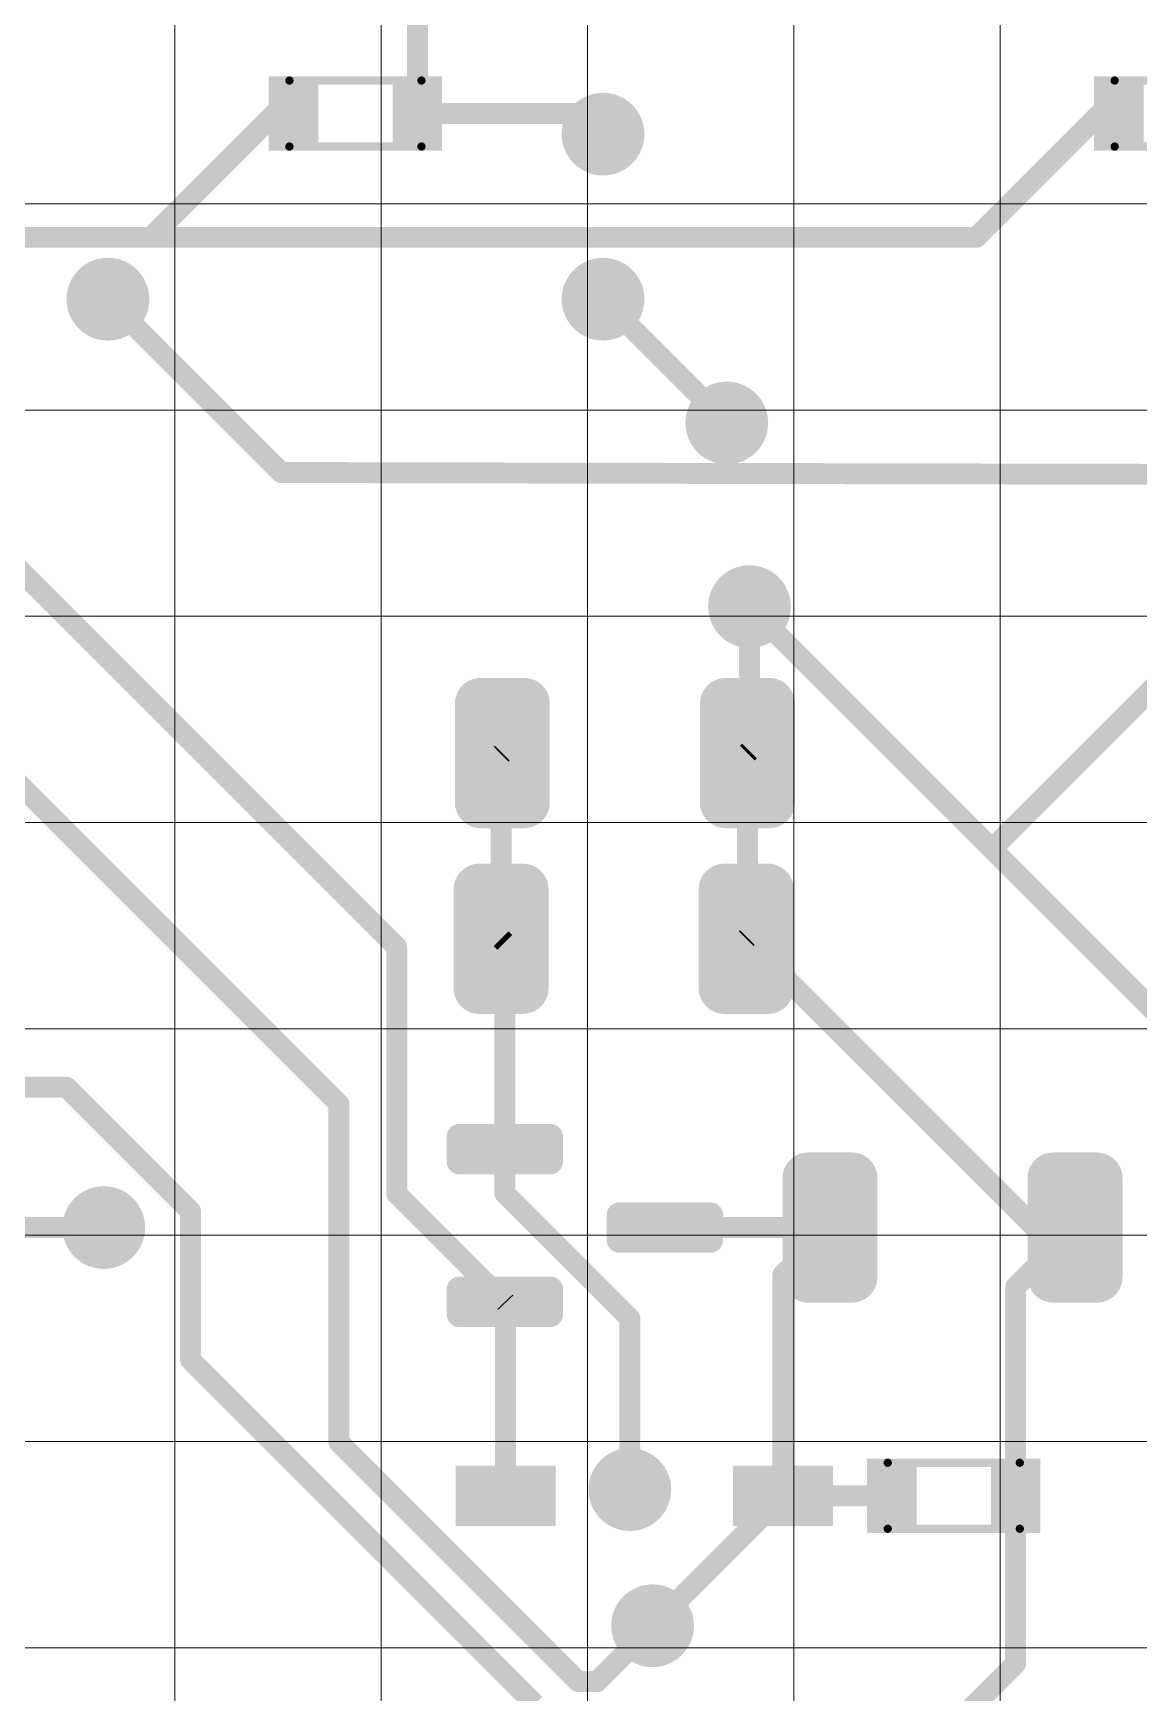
# Model space of a CAD drawing. Extents: x 1752 to 2593, y 74 to 668.
# Drawn here: x 1935.35 to 1960.37, y 530.14 to 567.68 of the extents above; entities that cross this region are included whole.
import ezdxf

# ---------------------------------------------------------------- set-up
doc = ezdxf.new("R2010")
doc.units = 0
doc.header["$MEASUREMENT"] = 0
doc.layers.get('0').update_dxf_attribs({"linetype": 'CONTINUOUS'})
for name, color, linetype in [('BottomSolder', 6, 'CONTINUOUS'), ('KeepOutLayer', 6, 'CONTINUOUS'), ('TopLayer', 1, 'CONTINUOUS')]:
    doc.layers.add(name, color=color, linetype=linetype)

# ---------------------------------------------------------------- blocks, each defined once
blk = doc.blocks.new('CAP3216X125N_41')
at = {"layer": 'TopLayer', "const_width": 0.31}
for points in [[(-1.905, 0.6, 1), (-1.594, 0.6, 1)], [(-1.376, 0.6, 1), (-1.065, 0.6, 1)], [(1.065, 0.6, 1), (1.376, 0.6, 1)], [(1.594, 0.6, 1), (1.905, 0.6, 1)], [(-1.905, -0.599, 1), (-1.594, -0.599, 1)], [(-1.376, -0.599, 1), (-1.065, -0.599, 1)], [(1.065, -0.599, 1), (1.376, -0.599, 1)], [(1.594, -0.599, 1), (1.905, -0.599, 1)]]:
    blk.add_lwpolyline(points, format="xyb", close=True, dxfattribs=at)
at = {"layer": 'TopLayer'}
for points in [[(-1.22, -0.91), (-1.22, 0.91), (-1.749, -0.91), (-1.749, 0.91)], [(1.75, -0.91), (1.75, 0.91), (1.221, -0.91), (1.221, 0.91)], [(-0.91, -0.599), (-0.91, 0.6), (-2.06, -0.599), (-2.06, 0.6)], [(2.06, -0.599), (2.06, 0.6), (0.91, -0.599), (0.91, 0.6)]]:
    blk.add_solid(points, dxfattribs=at)
blk = doc.blocks.new('CAP3216X125N_46')
at = {"layer": 'TopLayer', "const_width": 0.31}
for points in [[(-1.905, 0.599, 1), (-1.594, 0.599, 1)], [(-1.376, 0.599, 1), (-1.065, 0.599, 1)], [(1.065, 0.599, 1), (1.376, 0.599, 1)], [(1.594, 0.599, 1), (1.905, 0.599, 1)], [(-1.905, -0.6, 1), (-1.594, -0.6, 1)], [(-1.376, -0.6, 1), (-1.065, -0.6, 1)], [(1.065, -0.6, 1), (1.376, -0.6, 1)], [(1.594, -0.6, 1), (1.905, -0.6, 1)]]:
    blk.add_lwpolyline(points, format="xyb", close=True, dxfattribs=at)
at = {"layer": 'TopLayer'}
for points in [[(-1.22, -0.91), (-1.22, 0.91), (-1.749, -0.91), (-1.749, 0.91)], [(1.749, -0.91), (1.749, 0.91), (1.22, -0.91), (1.22, 0.91)], [(-0.91, -0.6), (-0.91, 0.599), (-2.06, -0.6), (-2.06, 0.599)], [(2.06, -0.6), (2.06, 0.599), (0.91, -0.6), (0.91, 0.599)]]:
    blk.add_solid(points, dxfattribs=at)
blk = doc.blocks.new('CAP3216X125N_48')
at = {"layer": 'TopLayer', "const_width": 0.31}
for points in [[(-1.905, 0.6, 1), (-1.594, 0.6, 1)], [(-1.376, 0.6, 1), (-1.065, 0.6, 1)], [(1.065, 0.6, 1), (1.376, 0.6, 1)], [(1.594, 0.6, 1), (1.905, 0.6, 1)], [(-1.905, -0.599, 1), (-1.594, -0.599, 1)], [(-1.376, -0.599, 1), (-1.065, -0.599, 1)], [(1.065, -0.599, 1), (1.376, -0.599, 1)], [(1.594, -0.599, 1), (1.905, -0.599, 1)]]:
    blk.add_lwpolyline(points, format="xyb", close=True, dxfattribs=at)
at = {"layer": 'TopLayer'}
for points in [[(-1.22, -0.91), (-1.22, 0.91), (-1.749, -0.91), (-1.749, 0.91)], [(1.749, -0.91), (1.749, 0.91), (1.22, -0.91), (1.22, 0.91)], [(-0.91, -0.599), (-0.91, 0.6), (-2.06, -0.599), (-2.06, 0.6)], [(2.06, -0.599), (2.06, 0.6), (0.91, -0.599), (0.91, 0.6)]]:
    blk.add_solid(points, dxfattribs=at)
blk = doc.blocks.new('___0603_81')
at = {"layer": 'KeepOutLayer', "const_width": 0.1}
for points in [[(-0.8, 0.4), (-0.8, -0.4)], [(0.8, 0.4), (-0.8, 0.4)], [(0.8, 0.4), (0.8, -0.4)], [(0.8, -0.4), (-0.8, -0.4)]]:
    blk.add_lwpolyline(points, dxfattribs=at)
at = {"layer": 'KeepOutLayer', "const_width": 0.05}
for points in [[(-0.825, 0.4, 1), (-0.775, 0.4, 1)], [(-0.825, 0.4, 1), (-0.775, 0.4, 1)], [(0.775, 0.4, 1), (0.825, 0.4, 1)], [(0.775, 0.4, 1), (0.825, 0.4, 1)], [(-0.825, -0.4, 1), (-0.775, -0.4, 1)], [(-0.825, -0.4, 1), (-0.775, -0.4, 1)], [(0.775, -0.4, 1), (0.825, -0.4, 1)], [(0.775, -0.4, 1), (0.825, -0.4, 1)]]:
    blk.add_lwpolyline(points, format="xyb", close=True, dxfattribs=at)
at = {"layer": 'TopLayer'}
for points in [[(-1.05, -0.45), (-0.45, -0.45), (-1.05, 0.45), (-0.45, 0.45)], [(0.45, -0.45), (1.05, -0.45), (0.45, 0.45), (1.05, 0.45)]]:
    blk.add_solid(points, dxfattribs=at)
blk = doc.blocks.new('___0603_85')
at = {"layer": 'KeepOutLayer', "const_width": 0.1}
for points in [[(-0.8, 0.4), (-0.8, -0.4)], [(0.8, 0.4), (-0.8, 0.4)], [(0.8, 0.4), (0.8, -0.4)], [(0.8, -0.4), (-0.8, -0.4)]]:
    blk.add_lwpolyline(points, dxfattribs=at)
at = {"layer": 'KeepOutLayer', "const_width": 0.05}
for points in [[(-0.825, 0.4, 1), (-0.775, 0.4, 1)], [(-0.825, 0.4, 1), (-0.775, 0.4, 1)], [(0.775, 0.4, 1), (0.825, 0.4, 1)], [(0.775, 0.4, 1), (0.825, 0.4, 1)], [(-0.825, -0.4, 1), (-0.775, -0.4, 1)], [(-0.825, -0.4, 1), (-0.775, -0.4, 1)], [(0.775, -0.4, 1), (0.825, -0.4, 1)], [(0.775, -0.4, 1), (0.825, -0.4, 1)]]:
    blk.add_lwpolyline(points, format="xyb", close=True, dxfattribs=at)
at = {"layer": 'TopLayer'}
for points in [[(-1.05, -0.45), (-0.45, -0.45), (-1.05, 0.45), (-0.45, 0.45)], [(0.45, -0.45), (1.05, -0.45), (0.45, 0.45), (1.05, 0.45)]]:
    blk.add_solid(points, dxfattribs=at)
blk = doc.blocks.new('___0603_102')
at = {"layer": 'KeepOutLayer', "const_width": 0.1}
for points in [[(-0.8, -0.4), (-0.8, 0.4)], [(-0.8, 0.4), (0.8, 0.4)], [(0.8, -0.4), (0.8, 0.4)], [(-0.8, -0.4), (0.8, -0.4)]]:
    blk.add_lwpolyline(points, dxfattribs=at)
at = {"layer": 'KeepOutLayer', "const_width": 0.05}
for points in [[(-0.825, 0.4, 1), (-0.775, 0.4, 1)], [(-0.825, 0.4, 1), (-0.775, 0.4, 1)], [(0.775, 0.4, 1), (0.825, 0.4, 1)], [(0.775, 0.4, 1), (0.825, 0.4, 1)], [(-0.825, -0.4, 1), (-0.775, -0.4, 1)], [(-0.825, -0.4, 1), (-0.775, -0.4, 1)], [(0.775, -0.4, 1), (0.825, -0.4, 1)], [(0.775, -0.4, 1), (0.825, -0.4, 1)]]:
    blk.add_lwpolyline(points, format="xyb", close=True, dxfattribs=at)
at = {"layer": 'TopLayer'}
for points in [[(-1.05, -0.45), (-0.45, -0.45), (-1.05, 0.45), (-0.45, 0.45)], [(0.45, -0.45), (1.05, -0.45), (0.45, 0.45), (1.05, 0.45)]]:
    blk.add_solid(points, dxfattribs=at)
blk = doc.blocks.new('SOD3715X145N_119')
at = {"layer": 'TopLayer'}
for points in [[(-2.285, -0.365), (-1.075, -0.365), (-2.285, 0.365), (-1.075, 0.365)], [(1.075, -0.365), (2.285, -0.365), (1.075, 0.365), (2.285, 0.365)]]:
    blk.add_solid(points, dxfattribs=at)
blk = doc.blocks.new('SOT23_3P96_237X112L42X44_127')
at = {"layer": 'TopLayer', "const_width": 0.152}
for points in [[(-1.599, 1.103, 1), (-1.446, 1.103, 1)], [(-0.494, 1.103, 1), (-0.341, 1.103, 1)], [(-1.599, 0.798, 1), (-1.446, 0.798, 1)], [(-0.494, 0.798, 1), (-0.341, 0.798, 1)], [(0.341, 0.153, 1), (0.494, 0.153, 1)], [(1.446, 0.153, 1), (1.599, 0.153, 1)], [(0.341, -0.152, 1), (0.494, -0.152, 1)], [(1.446, -0.152, 1), (1.599, -0.152, 1)], [(-1.599, -0.747, 1), (-1.446, -0.747, 1)], [(-0.494, -0.747, 1), (-0.341, -0.747, 1)], [(-1.599, -1.052, 1), (-1.446, -1.052, 1)], [(-0.494, -1.052, 1), (-0.341, -1.052, 1)]]:
    blk.add_lwpolyline(points, format="xyb", close=True, dxfattribs=at)
at = {"layer": 'TopLayer'}
for points in [[(-1.522, 1.255), (-1.522, 0.645), (-0.417, 1.255), (-0.417, 0.645)], [(-1.675, 1.103), (-1.675, 0.798), (-0.265, 1.103), (-0.265, 0.798)], [(0.418, 0.305), (0.418, -0.305), (1.523, 0.305), (1.523, -0.305)], [(0.265, 0.153), (0.265, -0.152), (1.675, 0.153), (1.675, -0.152)], [(-1.522, -0.595), (-1.522, -1.205), (-0.417, -0.595), (-0.417, -1.205)], [(-1.675, -0.747), (-1.675, -1.052), (-0.265, -0.747), (-0.265, -1.052)]]:
    blk.add_solid(points, dxfattribs=at)

msp = doc.modelspace()

# ---------------------------------------------------------------- linework, layer by layer
at = {"lineweight": 9}
for p, q in [((1938.558, 615.167), (1938.558, 465.809)), ((1943.226, 615.167), (1943.226, 465.809)), ((1947.893, 615.167), (1947.893, 461.142)), ((1952.561, 615.167), (1952.561, 465.809)), ((1957.228, 615.167), (1957.228, 465.809)), ((2003.902, 563.826), (1817.205, 563.826)), ((2041.242, 563.826), (1854.544, 563.826)), ((2003.902, 559.158), (1812.537, 559.158)), ((2041.242, 559.158), (1849.877, 559.158)), ((2003.902, 554.491), (1817.205, 554.491)), ((2041.242, 554.491), (1854.544, 554.491)), ((2003.902, 549.823), (1817.205, 549.823)), ((2041.242, 549.823), (1854.544, 549.823)), ((2003.902, 545.156), (1817.205, 545.156)), ((2041.242, 545.156), (1854.544, 545.156)), ((2003.902, 540.488), (1812.537, 540.488)), ((2041.242, 540.488), (1849.877, 540.488)), ((2003.902, 535.821), (1817.205, 535.821)), ((2041.242, 535.821), (1854.544, 535.821)), ((2003.902, 531.153), (1817.205, 531.153)), ((2041.242, 531.153), (1854.544, 531.153))]:
    msp.add_line(p, q, dxfattribs=at)
at = {"layer": 'BottomSolder', "const_width": 0.936}
for points in [[(1947.777, 565.399, 1), (1948.713, 565.399, 1)], [(1936.575, 561.665, 1), (1937.512, 561.665, 1)], [(1947.777, 561.665, 1), (1948.713, 561.665, 1)], [(1950.577, 558.864, 1), (1951.514, 558.864, 1)], [(1951.091, 554.71, 1), (1952.027, 554.71, 1)], [(1936.482, 540.661, 1), (1937.418, 540.661, 1)], [(1948.384, 534.734, 1), (1949.32, 534.734, 1)], [(1948.897, 531.653, 1), (1949.834, 531.653, 1)]]:
    msp.add_lwpolyline(points, format="xyb", close=True, dxfattribs=at)
at = {"layer": 'TopLayer', "const_width": 0.474}
for points in [[(1944.045, 565.865), (1944.045, 569.133)], [(1938.02, 563.065), (1940.82, 565.865)], [(1944.045, 565.865), (1947.779, 565.865)], [(1947.779, 565.865), (1948.245, 565.399)], [(1956.69, 563.065), (1959.49, 565.865)], [(1919.35, 563.065), (1938.02, 563.065)], [(1938.02, 563.065), (1956.69, 563.065)], [(1937.043, 561.665), (1940.964, 557.744)], [(1948.245, 561.665), (1951.046, 558.864)], [(1929.762, 560.825), (1943.578, 547.009)], [(1927.709, 558.024), (1942.271, 543.462)], [(1940.964, 557.744), (1985.211, 557.651)], [(1957.043, 549.226), (1963.881, 556.064)], [(1951.559, 551.443), (1951.559, 554.71)], [(1951.559, 554.71), (1957.043, 549.226)], [(1945.94, 551.368), (1945.968, 551.396)], [(1945.94, 547.196), (1945.94, 551.368)], [(1951.512, 551.396), (1951.559, 551.443)], [(1951.512, 547.224), (1951.512, 551.396)], [(1957.043, 549.226), (1962.248, 544.022)], [(1945.94, 547.196), (1946.024, 547.112)], [(1951.484, 547.196), (1951.512, 547.224)], [(1951.484, 547.196), (1958.019, 540.661)], [(1943.578, 541.427), (1943.578, 547.009)], [(1946.024, 542.435), (1946.024, 547.112)], [(1912.773, 543.835), (1936.11, 543.835)], [(1936.11, 543.835), (1938.91, 541.035)], [(1942.271, 535.807), (1942.271, 543.462)], [(1946.024, 541.436), (1946.024, 542.435)], [(1943.578, 541.427), (1946.024, 538.981)], [(1946.024, 541.436), (1948.852, 538.608)], [(1938.91, 537.674), (1938.91, 541.035)], [(1933.281, 540.661), (1936.95, 540.661)], [(1949.645, 540.661), (1953.379, 540.661)], [(1952.315, 539.597), (1953.379, 540.661)], [(1957.58, 539.317), (1958.924, 540.661)], [(1958.019, 540.661), (1958.924, 540.661)], [(1952.315, 534.594), (1952.315, 539.597)], [(1957.58, 534.594), (1957.58, 539.317)], [(1946.024, 538.981), (1946.042, 538.962)], [(1946.042, 534.594), (1946.042, 538.962)], [(1948.852, 534.734), (1948.852, 538.608)], [(1938.91, 537.674), (1946.705, 529.879)], [(1942.271, 535.807), (1947.685, 530.393)], [(1949.37, 531.648), (1952.315, 534.594)], [(1952.315, 534.594), (1954.356, 534.594)], [(1957.58, 530.798), (1957.58, 534.594)], [(1948.115, 530.393), (1949.37, 531.648)], [(1956.451, 529.669), (1957.58, 530.798)], [(1947.685, 530.393), (1948.115, 530.393)]]:
    msp.add_lwpolyline(points, dxfattribs=at)
at = {"layer": 'TopLayer'}
for points, const_width in [([(1940.702, 565.865, 1), (1940.939, 565.865, 1)], 0.237), ([(1943.926, 565.865, 1), (1944.163, 565.865, 1)], 0.237), ([(1943.926, 565.865, 1), (1944.163, 565.865, 1)], 0.237), ([(1947.872, 565.399, 1), (1948.619, 565.399, 1)], 0.747), ([(1947.66, 565.865, 1), (1947.897, 565.865, 1)], 0.237), ([(1947.66, 565.865, 1), (1947.897, 565.865, 1)], 0.237), ([(1959.371, 565.865, 1), (1959.609, 565.865, 1)], 0.237), ([(1948.127, 565.399, 1), (1948.364, 565.399, 1)], 0.237), ([(1937.901, 563.065, 1), (1938.138, 563.065, 1)], 0.237), ([(1937.901, 563.065, 1), (1938.138, 563.065, 1)], 0.237), ([(1937.901, 563.065, 1), (1938.138, 563.065, 1)], 0.237), ([(1956.571, 563.065, 1), (1956.808, 563.065, 1)], 0.237), ([(1956.571, 563.065, 1), (1956.808, 563.065, 1)], 0.237), ([(1936.67, 561.665, 1), (1937.417, 561.665, 1)], 0.747), ([(1947.872, 561.665, 1), (1948.619, 561.665, 1)], 0.747), ([(1936.925, 561.665, 1), (1937.162, 561.665, 1)], 0.237), ([(1948.127, 561.665, 1), (1948.364, 561.665, 1)], 0.237), ([(1950.672, 558.864, 1), (1951.419, 558.864, 1)], 0.747), ([(1950.927, 558.864, 1), (1951.164, 558.864, 1)], 0.237), ([(1940.845, 557.744, 1), (1941.083, 557.744, 1)], 0.237), ([(1940.845, 557.744, 1), (1941.083, 557.744, 1)], 0.237), ([(1951.186, 554.71, 1), (1951.933, 554.71, 1)], 0.747), ([(1951.441, 554.71, 1), (1951.678, 554.71, 1)], 0.237), ([(1951.441, 554.71, 1), (1951.678, 554.71, 1)], 0.237), ([(1945.821, 551.368, 1), (1946.058, 551.368, 1)], 0.237), ([(1945.821, 551.368, 1), (1946.058, 551.368, 1)], 0.237), ([(1945.849, 551.396, 1), (1946.086, 551.396, 1)], 0.237), ([(1951.394, 551.396, 1), (1951.631, 551.396, 1)], 0.237), ([(1951.394, 551.396, 1), (1951.631, 551.396, 1)], 0.237), ([(1951.441, 551.443, 1), (1951.678, 551.443, 1)], 0.237), ([(1951.441, 551.443, 1), (1951.678, 551.443, 1)], 0.237), ([(1956.925, 549.226, 1), (1957.162, 549.226, 1)], 0.237), ([(1956.925, 549.226, 1), (1957.162, 549.226, 1)], 0.237), ([(1956.925, 549.226, 1), (1957.162, 549.226, 1)], 0.237), ([(1945.821, 547.196, 1), (1946.058, 547.196, 1)], 0.237), ([(1945.821, 547.196, 1), (1946.058, 547.196, 1)], 0.237), ([(1951.366, 547.196, 1), (1951.603, 547.196, 1)], 0.237), ([(1951.366, 547.196, 1), (1951.603, 547.196, 1)], 0.237), ([(1951.394, 547.224, 1), (1951.631, 547.224, 1)], 0.237), ([(1951.394, 547.224, 1), (1951.631, 547.224, 1)], 0.237), ([(1943.459, 547.009, 1), (1943.696, 547.009, 1)], 0.237), ([(1943.459, 547.009, 1), (1943.696, 547.009, 1)], 0.237), ([(1945.905, 547.112, 1), (1946.142, 547.112, 1)], 0.237), ([(1945.905, 547.112, 1), (1946.142, 547.112, 1)], 0.237), ([(1935.991, 543.835, 1), (1936.228, 543.835, 1)], 0.237), ([(1935.991, 543.835, 1), (1936.228, 543.835, 1)], 0.237), ([(1942.152, 543.462, 1), (1942.389, 543.462, 1)], 0.237), ([(1942.152, 543.462, 1), (1942.389, 543.462, 1)], 0.237), ([(1945.905, 542.435, 1), (1946.142, 542.435, 1)], 0.237), ([(1945.905, 542.435, 1), (1946.142, 542.435, 1)], 0.237), ([(1943.459, 541.427, 1), (1943.696, 541.427, 1)], 0.237), ([(1943.459, 541.427, 1), (1943.696, 541.427, 1)], 0.237), ([(1945.905, 541.436, 1), (1946.142, 541.436, 1)], 0.237), ([(1945.905, 541.436, 1), (1946.142, 541.436, 1)], 0.237), ([(1936.577, 540.661, 1), (1937.323, 540.661, 1)], 0.747), ([(1938.792, 541.035, 1), (1939.029, 541.035, 1)], 0.237), ([(1938.792, 541.035, 1), (1939.029, 541.035, 1)], 0.237), ([(1936.831, 540.661, 1), (1937.069, 540.661, 1)], 0.237), ([(1949.527, 540.661, 1), (1949.764, 540.661, 1)], 0.237), ([(1953.261, 540.661, 1), (1953.498, 540.661, 1)], 0.237), ([(1953.261, 540.661, 1), (1953.498, 540.661, 1)], 0.237), ([(1957.9, 540.661, 1), (1958.137, 540.661, 1)], 0.237), ([(1957.9, 540.661, 1), (1958.137, 540.661, 1)], 0.237), ([(1958.806, 540.661, 1), (1959.043, 540.661, 1)], 0.237), ([(1958.806, 540.661, 1), (1959.043, 540.661, 1)], 0.237), ([(1952.197, 539.597, 1), (1952.434, 539.597, 1)], 0.237), ([(1952.197, 539.597, 1), (1952.434, 539.597, 1)], 0.237), ([(1957.462, 539.317, 1), (1957.699, 539.317, 1)], 0.237), ([(1957.462, 539.317, 1), (1957.699, 539.317, 1)], 0.237), ([(1945.905, 538.981, 1), (1946.142, 538.981, 1)], 0.237), ([(1945.905, 538.981, 1), (1946.142, 538.981, 1)], 0.237), ([(1945.924, 538.962, 1), (1946.161, 538.962, 1)], 0.237), ([(1945.924, 538.962, 1), (1946.161, 538.962, 1)], 0.237), ([(1948.733, 538.608, 1), (1948.97, 538.608, 1)], 0.237), ([(1948.733, 538.608, 1), (1948.97, 538.608, 1)], 0.237), ([(1938.792, 537.674, 1), (1939.029, 537.674, 1)], 0.237), ([(1938.792, 537.674, 1), (1939.029, 537.674, 1)], 0.237), ([(1942.152, 535.807, 1), (1942.389, 535.807, 1)], 0.237), ([(1942.152, 535.807, 1), (1942.389, 535.807, 1)], 0.237), ([(1948.479, 534.734, 1), (1949.225, 534.734, 1)], 0.747), ([(1945.924, 534.594, 1), (1946.161, 534.594, 1)], 0.237), ([(1948.733, 534.734, 1), (1948.97, 534.734, 1)], 0.237), ([(1952.197, 534.594, 1), (1952.434, 534.594, 1)], 0.237), ([(1952.197, 534.594, 1), (1952.434, 534.594, 1)], 0.237), ([(1952.197, 534.594, 1), (1952.434, 534.594, 1)], 0.237), ([(1954.237, 534.594, 1), (1954.474, 534.594, 1)], 0.237), ([(1957.462, 534.594, 1), (1957.699, 534.594, 1)], 0.237), ([(1957.462, 534.594, 1), (1957.699, 534.594, 1)], 0.237), ([(1948.992, 531.653, 1), (1949.739, 531.653, 1)], 0.747), ([(1949.252, 531.648, 1), (1949.489, 531.648, 1)], 0.237), ([(1949.252, 531.648, 1), (1949.489, 531.648, 1)], 0.237), ([(1957.462, 530.798, 1), (1957.699, 530.798, 1)], 0.237), ([(1957.462, 530.798, 1), (1957.699, 530.798, 1)], 0.237), ([(1947.567, 530.393, 1), (1947.804, 530.393, 1)], 0.237), ([(1947.567, 530.393, 1), (1947.804, 530.393, 1)], 0.237), ([(1947.996, 530.393, 1), (1948.233, 530.393, 1)], 0.237), ([(1947.996, 530.393, 1), (1948.233, 530.393, 1)], 0.237)]:
    msp.add_lwpolyline(points, format="xyb", close=True, dxfattribs=dict(at, const_width=const_width))

# ---------------------------------------------------------------- block references
at = {"xscale": 1.866978415458079, "yscale": 1.866978415458079, "zscale": 1.866978415458079, "rotation": 180}
for name, p in [('___0603_81', (1942.644, 565.865)), ('___0603_85', (1961.314, 565.865)), ('SOD3715X145N_119', (1949.179, 534.594))]:
    msp.add_blockref(name, p, dxfattribs=at)
at = {"xscale": 1.866978415458079, "yscale": 1.866978415458079, "zscale": 1.866978415458079}
for name, p in [('CAP3216X125N_48', (1948.74, 551.396)), ('CAP3216X125N_46', (1948.712, 547.196)), ('SOT23_3P96_237X112L42X44_127', (1947.834, 540.661)), ('CAP3216X125N_41', (1956.152, 540.661)), ('___0603_102', (1956.18, 534.594))]:
    msp.add_blockref(name, p, dxfattribs=at)

doc.saveas('drawing.dxf')
